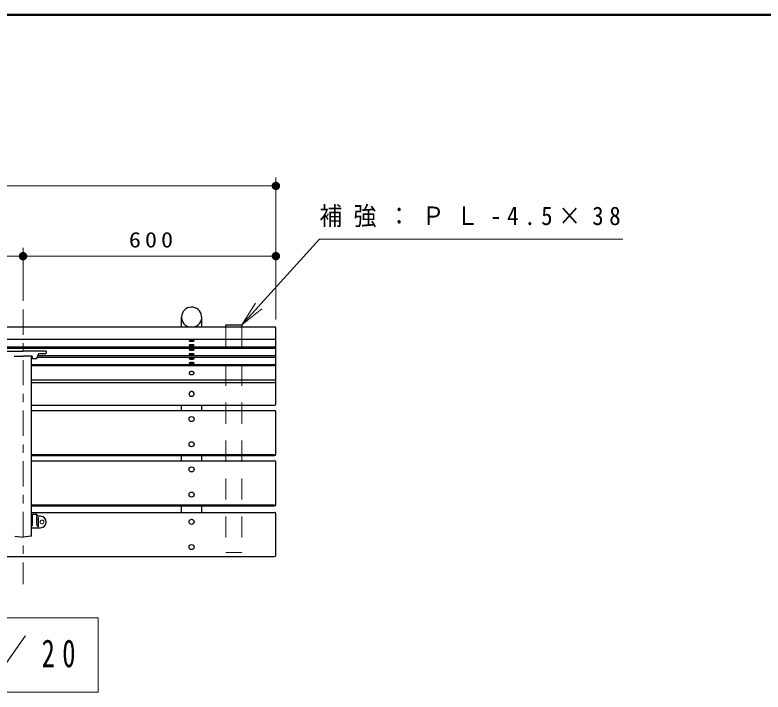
# Model space of a CAD drawing. Units: millimetres on the paper, scale 1:20. Extents: x -365 to 0, y 0 to 257.
# Drawn here: x -250.9 to -162.2, y 176.7 to 257 of the extents above; entities that cross this region are included whole.
import ezdxf

# ---------------------------------------------------------------- set-up
doc = ezdxf.new("R2010")
doc.units = ezdxf.units.MM
doc.linetypes.add('USER1', pattern=[4.5, 2.5, -2])
doc.linetypes.add('USER2', pattern=[6, 3, -1, 1, -1])
doc.layers.add('LY_1', color=7, linetype='Continuous', lineweight=25)
doc.layers.add('LY_3', color=7, linetype='Continuous', lineweight=13)
doc.styles.add('ＭＳ ゴシック', font='')
doc.styles.get('ＭＳ ゴシック').set_extended_font_data('MS Gothic')

# ---------------------------------------------------------------- blocks, each defined once
blk = doc.blocks.new('filled_dot')
at = {"color": 0, "linetype": 'Continuous', "lineweight": -2, "const_width": 1.25}
blk.add_lwpolyline([(-0.625, 0, 1), (0.625, 0, 1)], format="xyb", close=True, dxfattribs=at)

msp = doc.modelspace()

# ---------------------------------------------------------------- linework, layer by layer
at = {"layer": 'LY_1', "lineweight": 13}
for p, q in [((-219.955, 220.872), (-219.955, 237.724)), ((-309.955, 236.724), (-219.955, 236.724)), ((-249.955, 223.078), (-249.955, 229.397)), ((-249.955, 223.078), (-249.955, 229.397)), ((-219.955, 220.872), (-219.955, 229.397)), ((-279.955, 228.397), (-249.955, 228.397)), ((-249.955, 228.397), (-219.955, 228.397)), ((-224.005, 220.247), (-222.358, 222.804)), ((-224.005, 220.247), (-221.987, 222.467)), ((-221.617, 222.131), (-224.005, 220.247)), ((-248.955, 204.879), (-220.105, 204.879)), ((-248.955, 198.914), (-220.105, 198.914)), ((-241.055, 185.503), (-288.855, 185.503)), ((-241.055, 176.703), (-241.055, 185.503)), ((-288.855, 176.703), (-241.055, 176.703))]:
    msp.add_line(p, q, dxfattribs=at)
at = {"layer": 'LY_1', "linetype": 'USER2', "lineweight": 13}
msp.add_line((-249.955, 222.078), (-249.955, 189.498), dxfattribs=at)
at = {"layer": 'LY_1'}
for p, q in [((-231.155, 220.037), (-231.155, 221.151)), ((-228.755, 220.037), (-228.755, 221.151)), ((-225.905, 220.022), (-225.905, 220.247)), ((-225.905, 220.247), (-224.005, 220.247)), ((-224.005, 220.247), (-224.005, 220.022)), ((-309.805, 220.022), (-220.105, 220.022)), ((-219.955, 210.868), (-219.955, 219.872)), ((-309.805, 218.545), (-220.105, 218.545)), ((-309.805, 217.654), (-220.105, 217.654)), ((-309.805, 217.486), (-220.105, 217.486)), ((-252.705, 217.113), (-249.955, 217.113)), ((-247.205, 217.113), (-249.955, 217.113)), ((-248.317, 216.302), (-248.136, 216.781)), ((-248.206, 216.595), (-220.105, 216.595)), ((-247.315, 216.813), (-248.089, 216.813)), ((-247.205, 217.113), (-247.216, 216.908)), ((-250.988, 216.535), (-249.955, 216.535)), ((-248.922, 216.535), (-249.955, 216.535)), ((-248.955, 195.245), (-248.955, 216.535)), ((-248.872, 216.488), (-248.861, 216.285)), ((-248.411, 216.238), (-248.812, 216.238)), ((-248.27, 216.427), (-220.105, 216.427)), ((-248.955, 215.536), (-220.105, 215.536)), ((-248.955, 215.427), (-220.105, 215.427)), ((-248.955, 213.745), (-220.105, 213.745)), ((-248.955, 213.423), (-220.105, 213.423)), ((-248.955, 210.718), (-220.105, 210.718)), ((-231.17, 210.098), (-231.17, 210.718)), ((-228.74, 210.098), (-228.74, 210.718)), ((-248.955, 210.098), (-220.105, 210.098)), ((-219.955, 204.89), (-219.955, 209.949)), ((-248.955, 204.739), (-220.105, 204.739)), ((-231.17, 204.133), (-231.17, 204.739)), ((-228.74, 204.133), (-228.74, 204.739)), ((-248.955, 204.133), (-220.105, 204.133)), ((-219.955, 198.924), (-219.955, 203.984)), ((-248.955, 198.774), (-220.105, 198.774)), ((-248.955, 198.014), (-220.105, 198.014)), ((-231.17, 198.014), (-231.17, 198.774)), ((-228.74, 198.014), (-228.74, 198.774)), ((-248.859, 197.692), (-248.859, 196.449)), ((-248.759, 197.792), (-248.402, 197.792)), ((-248.319, 197.217), (-248.319, 197.634)), ((-248.217, 197.555), (-248.314, 197.738)), ((-247.88, 197.542), (-248.194, 197.542)), ((-248.123, 196.303), (-248.123, 197.441)), ((-219.955, 192.914), (-219.955, 197.864)), ((-248.955, 196.399), (-248.909, 196.399)), ((-248.955, 196.192), (-247.88, 196.192)), ((-250.912, 195.195), (-249.955, 195.052)), ((-248.997, 195.195), (-249.955, 195.052)), ((-309.805, 192.764), (-220.105, 192.764))]:
    msp.add_line(p, q, dxfattribs=at)
at = {"layer": 'LY_1', "linetype": 'USER1', "lineweight": 13}
for p, q in [((-225.905, 220.022), (-225.905, 193.264)), ((-224.005, 220.022), (-224.005, 193.264)), ((-225.905, 193.264), (-224.005, 193.264))]:
    msp.add_line(p, q, dxfattribs=at)
at = {"layer": 'LY_1', "lineweight": 13}
msp.add_lwpolyline([(-224.005, 220.247), (-214.782, 230.399), (-178.782, 230.399)], dxfattribs=at)
at = {"layer": 'LY_1'}
for points in [[(-229.517, 220.037), (-229.317, 220.138), (-229.14, 220.273), (-228.991, 220.439), (-228.875, 220.63), (-228.797, 220.838), (-228.758, 221.058), (-228.762, 221.281), (-228.807, 221.499), (-228.892, 221.705), (-229.013, 221.892), (-229.168, 222.053), (-229.349, 222.183), (-229.552, 222.277), (-229.769, 222.332), (-229.992, 222.346), (-230.214, 222.319), (-230.427, 222.25), (-230.623, 222.144), (-230.796, 222.003), (-230.941, 221.833), (-231.05, 221.639), (-231.122, 221.428), (-231.154, 221.207), (-231.143, 220.985), (-231.092, 220.768), (-231.001, 220.564), (-230.873, 220.381), (-230.714, 220.225), (-230.56, 220.118), (-230.392, 220.037)], [(-248.123, 196.303), (-248.16, 196.322), (-248.195, 196.345), (-248.225, 196.372), (-248.25, 196.404), (-248.268, 196.441), (-248.28, 196.483), (-248.288, 196.532), (-248.294, 196.588), (-248.299, 196.657), (-248.303, 196.733), (-248.306, 196.813), (-248.309, 196.894), (-248.312, 196.974), (-248.314, 197.05), (-248.316, 197.119), (-248.317, 197.177), (-248.318, 197.222), (-248.318, 197.252), (-248.319, 197.263), (-248.319, 197.252), (-248.319, 197.217)]]:
    msp.add_lwpolyline(points, dxfattribs=at)
for points in [[(-229.655, 218.364), (-229.656, 218.369), (-229.659, 218.374), (-229.665, 218.378), (-229.673, 218.383), (-229.683, 218.387), (-229.695, 218.391), (-229.709, 218.395), (-229.725, 218.398), (-229.743, 218.402), (-229.762, 218.405), (-229.783, 218.408), (-229.805, 218.41), (-229.828, 218.412), (-229.852, 218.414), (-229.877, 218.416), (-229.903, 218.417), (-229.929, 218.417), (-229.955, 218.417), (-229.981, 218.417), (-230.007, 218.417), (-230.032, 218.416), (-230.057, 218.414), (-230.082, 218.412), (-230.105, 218.41), (-230.127, 218.408), (-230.148, 218.405), (-230.167, 218.402), (-230.185, 218.398), (-230.201, 218.395), (-230.215, 218.391), (-230.227, 218.387), (-230.237, 218.383), (-230.245, 218.378), (-230.25, 218.374), (-230.254, 218.369), (-230.255, 218.364), (-230.254, 218.36), (-230.25, 218.355), (-230.245, 218.351), (-230.237, 218.346), (-230.227, 218.342), (-230.215, 218.338), (-230.201, 218.334), (-230.185, 218.33), (-230.167, 218.327), (-230.148, 218.324), (-230.127, 218.321), (-230.105, 218.319), (-230.082, 218.316), (-230.057, 218.315), (-230.032, 218.313), (-230.007, 218.312), (-229.981, 218.312), (-229.955, 218.311), (-229.929, 218.312), (-229.903, 218.312), (-229.877, 218.313), (-229.852, 218.315), (-229.828, 218.316), (-229.805, 218.319), (-229.783, 218.321), (-229.762, 218.324), (-229.743, 218.327), (-229.725, 218.33), (-229.709, 218.334), (-229.695, 218.338), (-229.683, 218.342), (-229.673, 218.346), (-229.665, 218.351), (-229.659, 218.355), (-229.656, 218.36)], [(-229.655, 217.835), (-229.656, 217.84), (-229.659, 217.844), (-229.665, 217.849), (-229.673, 217.853), (-229.683, 217.857), (-229.695, 217.861), (-229.709, 217.865), (-229.725, 217.869), (-229.743, 217.872), (-229.762, 217.875), (-229.783, 217.878), (-229.805, 217.881), (-229.828, 217.883), (-229.852, 217.885), (-229.877, 217.886), (-229.903, 217.887), (-229.929, 217.888), (-229.955, 217.888), (-229.981, 217.888), (-230.007, 217.887), (-230.032, 217.886), (-230.057, 217.885), (-230.082, 217.883), (-230.105, 217.881), (-230.127, 217.878), (-230.148, 217.875), (-230.167, 217.872), (-230.185, 217.869), (-230.201, 217.865), (-230.215, 217.861), (-230.227, 217.857), (-230.237, 217.853), (-230.245, 217.849), (-230.25, 217.844), (-230.254, 217.84), (-230.255, 217.835), (-230.254, 217.83), (-230.25, 217.826), (-230.245, 217.821), (-230.237, 217.817), (-230.227, 217.813), (-230.215, 217.808), (-230.201, 217.805), (-230.185, 217.801), (-230.167, 217.797), (-230.148, 217.794), (-230.127, 217.792), (-230.105, 217.789), (-230.082, 217.787), (-230.057, 217.785), (-230.032, 217.784), (-230.007, 217.783), (-229.981, 217.782), (-229.955, 217.782), (-229.929, 217.782), (-229.903, 217.783), (-229.877, 217.784), (-229.852, 217.785), (-229.828, 217.787), (-229.805, 217.789), (-229.783, 217.792), (-229.762, 217.794), (-229.743, 217.797), (-229.725, 217.801), (-229.709, 217.805), (-229.695, 217.808), (-229.683, 217.813), (-229.673, 217.817), (-229.665, 217.821), (-229.659, 217.826), (-229.656, 217.83)], [(-229.655, 217.305), (-229.656, 217.31), (-229.659, 217.315), (-229.665, 217.319), (-229.673, 217.324), (-229.683, 217.328), (-229.695, 217.332), (-229.709, 217.336), (-229.725, 217.339), (-229.743, 217.343), (-229.762, 217.346), (-229.783, 217.349), (-229.805, 217.351), (-229.828, 217.353), (-229.852, 217.355), (-229.877, 217.357), (-229.903, 217.358), (-229.929, 217.358), (-229.955, 217.358), (-229.981, 217.358), (-230.007, 217.358), (-230.032, 217.357), (-230.057, 217.355), (-230.082, 217.353), (-230.105, 217.351), (-230.127, 217.349), (-230.148, 217.346), (-230.167, 217.343), (-230.185, 217.339), (-230.201, 217.336), (-230.215, 217.332), (-230.227, 217.328), (-230.237, 217.324), (-230.245, 217.319), (-230.25, 217.315), (-230.254, 217.31), (-230.255, 217.305), (-230.254, 217.301), (-230.25, 217.296), (-230.245, 217.292), (-230.237, 217.287), (-230.227, 217.283), (-230.215, 217.279), (-230.201, 217.275), (-230.185, 217.271), (-230.167, 217.268), (-230.148, 217.265), (-230.127, 217.262), (-230.105, 217.26), (-230.082, 217.257), (-230.057, 217.256), (-230.032, 217.254), (-230.007, 217.253), (-229.981, 217.253), (-229.955, 217.252), (-229.929, 217.253), (-229.903, 217.253), (-229.877, 217.254), (-229.852, 217.256), (-229.828, 217.257), (-229.805, 217.26), (-229.783, 217.262), (-229.762, 217.265), (-229.743, 217.268), (-229.725, 217.271), (-229.709, 217.275), (-229.695, 217.279), (-229.683, 217.283), (-229.673, 217.287), (-229.665, 217.292), (-229.659, 217.296), (-229.656, 217.301)], [(-229.655, 216.776), (-229.656, 216.781), (-229.659, 216.785), (-229.665, 216.79), (-229.673, 216.794), (-229.683, 216.798), (-229.695, 216.802), (-229.709, 216.806), (-229.725, 216.81), (-229.743, 216.813), (-229.762, 216.816), (-229.783, 216.819), (-229.805, 216.822), (-229.828, 216.824), (-229.852, 216.826), (-229.877, 216.827), (-229.903, 216.828), (-229.929, 216.829), (-229.955, 216.829), (-229.981, 216.829), (-230.007, 216.828), (-230.032, 216.827), (-230.057, 216.826), (-230.082, 216.824), (-230.105, 216.822), (-230.127, 216.819), (-230.148, 216.816), (-230.167, 216.813), (-230.185, 216.81), (-230.201, 216.806), (-230.215, 216.802), (-230.227, 216.798), (-230.237, 216.794), (-230.245, 216.79), (-230.25, 216.785), (-230.254, 216.781), (-230.255, 216.776), (-230.254, 216.771), (-230.25, 216.767), (-230.245, 216.762), (-230.237, 216.758), (-230.227, 216.754), (-230.215, 216.749), (-230.201, 216.746), (-230.185, 216.742), (-230.167, 216.738), (-230.148, 216.735), (-230.127, 216.733), (-230.105, 216.73), (-230.082, 216.728), (-230.057, 216.726), (-230.032, 216.725), (-230.007, 216.724), (-229.981, 216.723), (-229.955, 216.723), (-229.929, 216.723), (-229.903, 216.724), (-229.877, 216.725), (-229.852, 216.726), (-229.828, 216.728), (-229.805, 216.73), (-229.783, 216.733), (-229.762, 216.735), (-229.743, 216.738), (-229.725, 216.742), (-229.709, 216.746), (-229.695, 216.749), (-229.683, 216.754), (-229.673, 216.758), (-229.665, 216.762), (-229.659, 216.767), (-229.656, 216.771)], [(-229.655, 216.246), (-229.656, 216.251), (-229.659, 216.256), (-229.665, 216.26), (-229.673, 216.265), (-229.683, 216.269), (-229.695, 216.273), (-229.709, 216.277), (-229.725, 216.28), (-229.743, 216.284), (-229.762, 216.287), (-229.783, 216.29), (-229.805, 216.292), (-229.828, 216.294), (-229.852, 216.296), (-229.877, 216.298), (-229.903, 216.299), (-229.929, 216.299), (-229.955, 216.299), (-229.981, 216.299), (-230.007, 216.299), (-230.032, 216.298), (-230.057, 216.296), (-230.082, 216.294), (-230.105, 216.292), (-230.127, 216.29), (-230.148, 216.287), (-230.167, 216.284), (-230.185, 216.28), (-230.201, 216.277), (-230.215, 216.273), (-230.227, 216.269), (-230.237, 216.265), (-230.245, 216.26), (-230.25, 216.256), (-230.254, 216.251), (-230.255, 216.246), (-230.254, 216.242), (-230.25, 216.237), (-230.245, 216.233), (-230.237, 216.228), (-230.227, 216.224), (-230.215, 216.22), (-230.201, 216.216), (-230.185, 216.212), (-230.167, 216.209), (-230.148, 216.206), (-230.127, 216.203), (-230.105, 216.201), (-230.082, 216.198), (-230.057, 216.197), (-230.032, 216.195), (-230.007, 216.194), (-229.981, 216.194), (-229.955, 216.193), (-229.929, 216.194), (-229.903, 216.194), (-229.877, 216.195), (-229.852, 216.197), (-229.828, 216.198), (-229.805, 216.201), (-229.783, 216.203), (-229.762, 216.206), (-229.743, 216.209), (-229.725, 216.212), (-229.709, 216.216), (-229.695, 216.22), (-229.683, 216.224), (-229.673, 216.228), (-229.665, 216.233), (-229.659, 216.237), (-229.656, 216.242)], [(-229.655, 215.717), (-229.656, 215.722), (-229.659, 215.726), (-229.665, 215.731), (-229.673, 215.735), (-229.683, 215.739), (-229.695, 215.743), (-229.709, 215.747), (-229.725, 215.751), (-229.743, 215.754), (-229.762, 215.757), (-229.783, 215.76), (-229.805, 215.763), (-229.828, 215.765), (-229.852, 215.767), (-229.877, 215.768), (-229.903, 215.769), (-229.929, 215.77), (-229.955, 215.77), (-229.981, 215.77), (-230.007, 215.769), (-230.032, 215.768), (-230.057, 215.767), (-230.082, 215.765), (-230.105, 215.763), (-230.127, 215.76), (-230.148, 215.757), (-230.167, 215.754), (-230.185, 215.751), (-230.201, 215.747), (-230.215, 215.743), (-230.227, 215.739), (-230.237, 215.735), (-230.245, 215.731), (-230.25, 215.726), (-230.254, 215.722), (-230.255, 215.717), (-230.254, 215.712), (-230.25, 215.708), (-230.245, 215.703), (-230.237, 215.699), (-230.227, 215.695), (-230.215, 215.69), (-230.201, 215.687), (-230.185, 215.683), (-230.167, 215.679), (-230.148, 215.676), (-230.127, 215.674), (-230.105, 215.671), (-230.082, 215.669), (-230.057, 215.667), (-230.032, 215.666), (-230.007, 215.665), (-229.981, 215.664), (-229.955, 215.664), (-229.929, 215.664), (-229.903, 215.665), (-229.877, 215.666), (-229.852, 215.667), (-229.828, 215.669), (-229.805, 215.671), (-229.783, 215.674), (-229.762, 215.676), (-229.743, 215.679), (-229.725, 215.683), (-229.709, 215.687), (-229.695, 215.69), (-229.683, 215.695), (-229.673, 215.699), (-229.665, 215.703), (-229.659, 215.708), (-229.656, 215.712)], [(-229.655, 214.529), (-229.656, 214.545), (-229.659, 214.56), (-229.665, 214.575), (-229.673, 214.589), (-229.683, 214.604), (-229.695, 214.617), (-229.709, 214.63), (-229.725, 214.643), (-229.743, 214.654), (-229.762, 214.664), (-229.783, 214.674), (-229.805, 214.682), (-229.828, 214.689), (-229.852, 214.695), (-229.877, 214.7), (-229.903, 214.703), (-229.929, 214.705), (-229.955, 214.706), (-229.981, 214.705), (-230.007, 214.703), (-230.032, 214.7), (-230.057, 214.695), (-230.082, 214.689), (-230.105, 214.682), (-230.127, 214.674), (-230.148, 214.664), (-230.167, 214.654), (-230.185, 214.643), (-230.201, 214.63), (-230.215, 214.617), (-230.227, 214.604), (-230.237, 214.589), (-230.245, 214.575), (-230.25, 214.56), (-230.254, 214.545), (-230.255, 214.529), (-230.254, 214.514), (-230.25, 214.498), (-230.245, 214.483), (-230.237, 214.469), (-230.227, 214.455), (-230.215, 214.441), (-230.201, 214.428), (-230.185, 214.416), (-230.167, 214.404), (-230.148, 214.394), (-230.127, 214.385), (-230.105, 214.376), (-230.082, 214.369), (-230.057, 214.363), (-230.032, 214.359), (-230.007, 214.355), (-229.981, 214.353), (-229.955, 214.353), (-229.929, 214.353), (-229.903, 214.355), (-229.877, 214.359), (-229.852, 214.363), (-229.828, 214.369), (-229.805, 214.376), (-229.783, 214.385), (-229.762, 214.394), (-229.743, 214.404), (-229.725, 214.416), (-229.709, 214.428), (-229.695, 214.441), (-229.683, 214.455), (-229.673, 214.469), (-229.665, 214.483), (-229.659, 214.498), (-229.656, 214.514)], [(-229.655, 212.055), (-229.656, 212.08), (-229.659, 212.104), (-229.665, 212.128), (-229.673, 212.152), (-229.683, 212.175), (-229.695, 212.197), (-229.709, 212.218), (-229.725, 212.237), (-229.743, 212.255), (-229.762, 212.272), (-229.783, 212.287), (-229.805, 212.301), (-229.828, 212.312), (-229.852, 212.321), (-229.877, 212.329), (-229.903, 212.334), (-229.929, 212.337), (-229.955, 212.339), (-229.981, 212.337), (-230.007, 212.334), (-230.032, 212.329), (-230.057, 212.321), (-230.082, 212.312), (-230.105, 212.301), (-230.127, 212.287), (-230.148, 212.272), (-230.167, 212.255), (-230.185, 212.237), (-230.201, 212.218), (-230.215, 212.197), (-230.227, 212.175), (-230.237, 212.152), (-230.245, 212.128), (-230.25, 212.104), (-230.254, 212.08), (-230.255, 212.055), (-230.254, 212.03), (-230.25, 212.006), (-230.245, 211.981), (-230.237, 211.958), (-230.227, 211.935), (-230.215, 211.913), (-230.201, 211.892), (-230.185, 211.873), (-230.167, 211.854), (-230.148, 211.838), (-230.127, 211.822), (-230.105, 211.809), (-230.082, 211.798), (-230.057, 211.788), (-230.032, 211.781), (-230.007, 211.775), (-229.981, 211.772), (-229.955, 211.771), (-229.929, 211.772), (-229.903, 211.775), (-229.877, 211.781), (-229.852, 211.788), (-229.828, 211.798), (-229.805, 211.809), (-229.783, 211.822), (-229.762, 211.838), (-229.743, 211.854), (-229.725, 211.873), (-229.709, 211.892), (-229.695, 211.913), (-229.683, 211.935), (-229.673, 211.958), (-229.665, 211.981), (-229.659, 212.006), (-229.656, 212.03)]]:
    msp.add_lwpolyline(points, close=True, dxfattribs=at)
for centre in [(-229.955, 209.071), (-229.955, 206.089), (-229.955, 203.106), (-229.955, 200.123), (-229.955, 196.889), (-229.955, 193.889)]:
    msp.add_circle(centre, 0.3, dxfattribs=at)
at = {"layer": 'LY_1', "lineweight": 13}
msp.add_circle((-247.705, 196.867), 0.225, dxfattribs=at)
at = {"layer": 'LY_1'}
for centre, radius, start, end in [((-220.105, 219.872), 0.15, 0.00059, 90.00059), ((-220.105, 218.696), 0.15, 270.00059, 0.00059), ((-220.105, 217.804), 0.15, 270.00059, 0.00059), ((-220.105, 217.637), 0.15, 270.00059, 0.00059), ((-248.089, 216.763), 0.05, 90, 159.20314), ((-247.315, 216.913), 0.1, 270, 357), ((-220.105, 216.745), 0.15, 270.00059, 0.00059), ((-220.105, 216.578), 0.15, 270.00059, 0.00059), ((-248.922, 216.485), 0.05, 3, 90), ((-248.812, 216.288), 0.05, 183, 270), ((-248.411, 216.338), 0.1, 270, 339.20314), ((-220.105, 215.686), 0.15, 270.00059, 0.00059), ((-220.105, 215.577), 0.15, 270.00059, 0.00059), ((-220.105, 213.895), 0.15, 270.00059, 0.00059), ((-220.105, 213.574), 0.15, 270.00059, 0.00059), ((-220.105, 210.868), 0.15, 270.00059, 0.00059), ((-220.105, 209.949), 0.15, 0.00059, 90.00059), ((-220.105, 204.89), 0.15, 270.00059, 0.00059), ((-220.105, 203.984), 0.15, 0.00059, 90.00059), ((-220.105, 198.924), 0.15, 270.00059, 0.00059), ((-220.105, 197.864), 0.15, 0.00059, 90.00059), ((-248.759, 197.692), 0.1, 90, 180), ((-248.402, 197.692), 0.1, 27.86749, 90), ((-248.194, 197.567), 0.025, 207.86749, 270), ((-247.88, 196.867), 0.675, 270, 90), ((-248.909, 196.449), 0.05, 270, 0.00001), ((-249.005, 195.245), 0.05, 278.53077, 0), ((-220.105, 192.914), 0.15, 270.00059, 0.00059)]:
    msp.add_arc(centre, radius, start, end, dxfattribs=at)
at = {"layer": 'LY_3', "lineweight": 50}
msp.add_line((0, 257), (-365, 257), dxfattribs=at)

# ---------------------------------------------------------------- block references
at = {"layer": 'LY_1', "lineweight": 13, "xscale": 0.4, "yscale": 0.4, "rotation": 180}
for p in [(-219.955, 236.724), (-249.955, 228.397), (-219.955, 228.397)]:
    msp.add_blockref('filled_dot', p, dxfattribs=at)
at = {"layer": 'LY_1', "lineweight": 13, "xscale": 0.4, "yscale": 0.4}
msp.add_blockref('filled_dot', (-249.955, 228.397), dxfattribs=at)

# ---------------------------------------------------------------- texts
at = {"layer": 'LY_1', "style": 'ＭＳ ゴシック'}
for s, insert, char_height, attachment_point in [('\\T1.5;\\W0.9;補強：ＰＬ-4.5×38', (-214.782, 233.049), 2.199, 4), ('\\T1.33;\\W1.15;600', (-234.538, 229.397), 1.833, 8), ('\\T1.56;\\W0.7;平面図\u3000Ｓ＝１／20', (-264.955, 181.103), 3.299, 5)]:
    msp.add_mtext(s, dxfattribs=dict(at, insert=insert, char_height=char_height, attachment_point=attachment_point))

doc.saveas('drawing.dxf')
